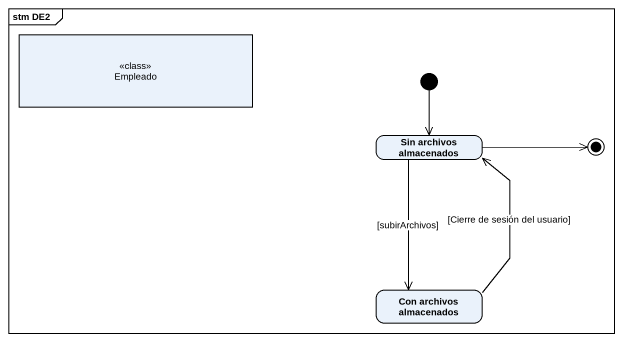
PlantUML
@startuml
mainframe stm DE2
hide empty description
state Empleado <<class>>
state "Sin archivos almacenados" as Sin_archivos_almacenados
state "Con archivos almacenados" as Con_archivos_almacenados
[*] --> Sin_archivos_almacenados
Sin_archivos_almacenados --> Con_archivos_almacenados : [subirArchivos]
Con_archivos_almacenados -up-> Sin_archivos_almacenados : [Cierre de sesión del usuario]
Sin_archivos_almacenados -right-> [*]
@enduml
